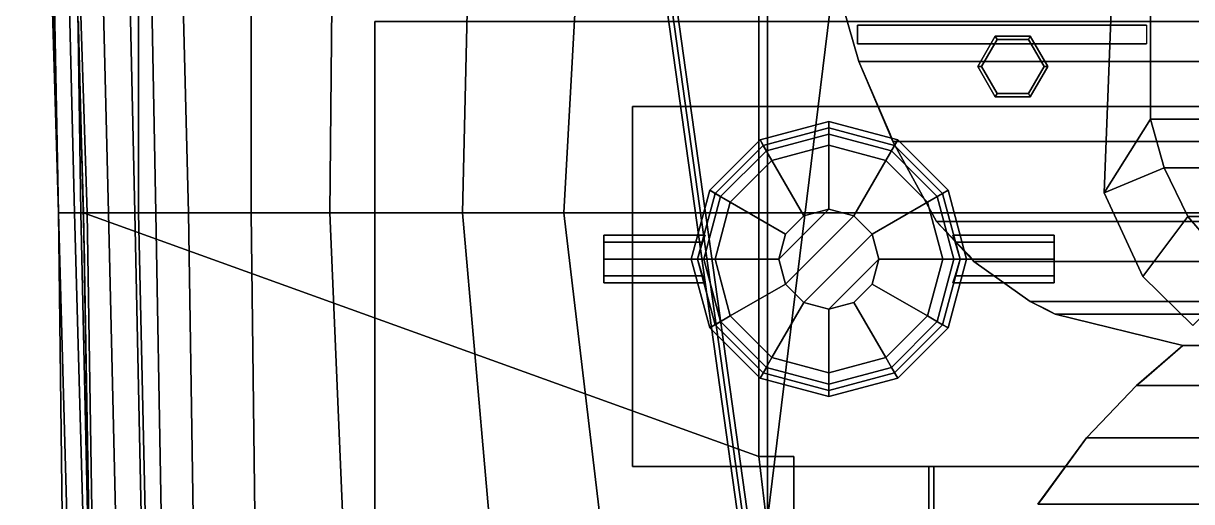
# Model space of a CAD drawing. Extents: x -12 to 12, y -95 to 93.
# Drawn here: x -11.34 to -2, y -0.96 to 2.86 of the extents above; entities that cross this region are included whole.
import ezdxf

# ---------------------------------------------------------------- set-up
doc = ezdxf.new("R2010")
doc.units = 0
doc.layers.get('0').update_dxf_attribs({"linetype": 'CONTINUOUS'})
doc.layers.add('RAILINGS', color=6, linetype='CONTINUOUS')
doc.layers.add('SUPERSCTUCTURE', color=3, linetype='CONTINUOUS')

msp = doc.modelspace()

# ---------------------------------------------------------------- linework, layer by layer
for points in [[(-3, 18.38, 22.18), (-5.5, -1.99, 28.81), (-5.5, -1.99, 28.75), (-3, 18.38, 22.13)], [(-3, 18.38, 22.13), (-5.5, -1.99, 28.75), (-5.5, -1.99, 28.81), (-3, 18.38, 22.18)], [(-11.34, 10.75, 5.5), (-11.13, 10.75, 4.57), (-10.83, 1.35, 4.57), (-11.06, 1.35, 5.35)], [(-11.31, 10.75, 5.78), (-11.34, 10.75, 5.5), (-11.06, 1.35, 5.35), (-11.06, 1.35, 5.84)], [(-11.13, 10.75, 5.97), (-11.31, 10.75, 5.78), (-11.06, 1.35, 5.84), (-10.86, 1.35, 6.1)], [(-11.16, 10.75, -0.83), (-11.24, 10.75, -1.6), (-11.06, 1.35, -1.4), (-10.93, 1.35, -0.83)], [(-11.24, 10.75, -2.57), (-11.02, 10.75, -3.54), (-10.88, 1.35, -3.54), (-11.06, 1.35, -2.66)], [(-11.24, 10.75, -1.6), (-11.24, 10.75, -2.57), (-11.06, 1.35, -2.66), (-11.06, 1.35, -1.4)], [(-10.89, 10.75, -0.06), (-11.16, 10.75, -0.83), (-10.93, 1.35, -0.83), (-10.66, 1.35, -0.06)], [(-11.13, 10.75, 4.57), (-10.26, 10.75, 1.01), (-10.02, 1.35, 1.09), (-10.83, 1.35, 4.57)], [(-11.02, 10.75, -3.54), (-10.42, 10.75, -4.79), (-10.42, 1.35, -4.49), (-10.88, 1.35, -3.54)], [(-10.66, 10.75, 0.39), (-10.89, 10.75, -0.06), (-10.66, 1.35, -0.06), (-10.45, 1.35, 0.39)], [(-10.46, 10.75, 0.7), (-10.66, 10.75, 0.39), (-10.45, 1.35, 0.39), (-10.28, 1.35, 0.7)], [(-10.26, 10.75, 1.01), (-10.46, 10.75, 0.7), (-10.28, 1.35, 0.7), (-10.02, 1.35, 1.09)], [(-10.42, 10.75, -4.79), (-9.52, 10.75, -5.72), (-9.52, 1.35, -5.6), (-10.42, 1.35, -4.49)], [(-9.52, 10.75, -5.72), (-8.8, 10.75, -6.21), (-8.89, 1.35, -6.21), (-9.52, 1.35, -5.6)], [(-8.8, 10.75, -6.21), (-7.61, 10.75, -6.73), (-7.83, 1.35, -6.73), (-8.89, 1.35, -6.21)], [(-7.61, 10.75, -6.73), (-6.5, 10.75, -6.98), (-7.02, 1.35, -6.98), (-7.83, 1.35, -6.73)], [(-6.5, 10.75, -6.98), (-5.39, 10.75, -7.11), (-5.39, 1.35, -7.11), (-7.02, 1.35, -6.98)], [(0, 1.35, -7.11), (-5.39, 1.35, -7.11), (-5.39, 10.75, -7.11), (0, 10.75, -7.11)], [(-2.33, 2.1, 20.54), (-2.33, 5.3, 20.54), (-2.56, 5.12, 20.54), (-2.7, 1.51, 20.54)], [(-2.33, 2.1, 22.5), (-2.33, 4.41, 23.79), (-2.33, 5.3, 20.54), (-2.33, 2.1, 20.54)], [(-2.7, 1.51, 20.54), (-2.56, 5.12, 20.54), (-2.56, 5.12, 8.77), (-2.7, 1.51, 8.77)], [(2.33, 4.41, 23.79), (-2.33, 4.41, 23.79), (-2.33, 2.1, 22.5), (2.33, 2.1, 22.5)], [(-4.66, 2.56, 16.64), (-4.95, 3.57, 16.64), (4.95, 3.57, 16.64), (4.66, 2.56, 16.64)], [(4.95, 3.57, 16.74), (-4.95, 3.57, 16.74), (-4.66, 2.56, 16.74), (4.66, 2.56, 16.74)], [(-4.66, 2.56, 16.74), (-4.95, 3.57, 16.74), (-4.95, 3.57, 16.64), (-4.66, 2.56, 16.64)], [(-8.53, -1.89, 8.67), (-8.53, 2.88, 8.67), (8.53, 2.88, 8.67), (8.53, -1.89, 8.67)], [(8.53, 2.88, 8.77), (-8.53, 2.88, 8.77), (-8.53, -1.89, 8.77), (8.53, -1.89, 8.77)], [(-8.53, -1.89, 8.77), (-8.53, 2.88, 8.77), (-8.53, 2.88, 8.67), (-8.53, -1.89, 8.67)], [(-2.36, 2.85, 16.64), (-2.36, 2.85, 13.17), (-4.67, 2.85, 16.18), (-4.67, 2.85, 16.64)], [(-4.67, 2.85, 16.18), (-2.36, 2.85, 13.17), (-2.36, 2.7, 13.17), (-4.67, 2.7, 16.18)], [(-4.67, 2.85, 16.64), (-4.67, 2.85, 16.18), (-4.67, 2.7, 16.18), (-4.67, 2.7, 16.64)], [(-3.68, 2.52, 16.82), (-3.555, 2.7365, 16.82), (-3.57, 2.7625, 16.79), (-3.71, 2.52, 16.79)], [(-3.57, 2.7625, 16.74), (-3.71, 2.52, 16.74), (-3.71, 2.52, 16.79), (-3.57, 2.7625, 16.79)], [(-3.555, 2.7365, 16.82), (-3.68, 2.52, 16.82), (-3.68, 2.52, 17.43), (-3.555, 2.7365, 17.43)], [(-3.555, 2.7365, 16.82), (-3.305, 2.7365, 16.82), (-3.29, 2.7625, 16.79), (-3.57, 2.7625, 16.79)], [(-3.29, 2.7625, 16.74), (-3.57, 2.7625, 16.74), (-3.57, 2.7625, 16.79), (-3.29, 2.7625, 16.79)], [(-3.305, 2.7365, 16.82), (-3.555, 2.7365, 16.82), (-3.555, 2.7365, 17.43), (-3.305, 2.7365, 17.43)], [(-3.305, 2.7365, 16.82), (-3.18, 2.52, 16.82), (-3.15, 2.52, 16.79), (-3.29, 2.7625, 16.79)], [(-3.18, 2.52, 16.82), (-3.305, 2.7365, 16.82), (-3.305, 2.7365, 17.43), (-3.18, 2.52, 17.43)], [(-3.15, 2.52, 16.74), (-3.29, 2.7625, 16.74), (-3.29, 2.7625, 16.79), (-3.15, 2.52, 16.79)], [(-4.67, 2.7, 16.18), (-2.36, 2.7, 13.17), (-2.36, 2.7, 16.64), (-4.67, 2.7, 16.64)], [(4.66, 2.56, 16.74), (-4.66, 2.56, 16.74), (-4.39, 1.92, 16.74), (4.39, 1.92, 16.74)], [(-4.39, 1.92, 16.64), (-4.66, 2.56, 16.64), (4.66, 2.56, 16.64), (4.39, 1.92, 16.64)], [(-4.39, 1.92, 16.74), (-4.66, 2.56, 16.74), (-4.66, 2.56, 16.64), (-4.39, 1.92, 16.64)], [(-3.555, 2.3035, 16.82), (-3.68, 2.52, 16.82), (-3.71, 2.52, 16.79), (-3.57, 2.2775, 16.79)], [(-3.71, 2.52, 16.74), (-3.57, 2.2775, 16.74), (-3.57, 2.2775, 16.79), (-3.71, 2.52, 16.79)], [(-3.68, 2.52, 16.82), (-3.555, 2.3035, 16.82), (-3.555, 2.3035, 17.43), (-3.68, 2.52, 17.43)], [(-3.305, 2.3035, 16.82), (-3.18, 2.52, 16.82), (-3.18, 2.52, 17.43), (-3.305, 2.3035, 17.43)], [(-3.18, 2.52, 16.82), (-3.305, 2.3035, 16.82), (-3.29, 2.2775, 16.79), (-3.15, 2.52, 16.79)], [(-3.29, 2.2775, 16.74), (-3.15, 2.52, 16.74), (-3.15, 2.52, 16.79), (-3.29, 2.2775, 16.79)], [(-3.305, 2.3035, 16.82), (-3.555, 2.3035, 16.82), (-3.57, 2.2775, 16.79), (-3.29, 2.2775, 16.79)], [(-3.57, 2.2775, 16.74), (-3.29, 2.2775, 16.74), (-3.29, 2.2775, 16.79), (-3.57, 2.2775, 16.79)], [(-3.555, 2.3035, 16.82), (-3.305, 2.3035, 16.82), (-3.305, 2.3035, 17.43), (-3.555, 2.3035, 17.43)], [(6.47, 2.2, 8.77), (-6.47, 2.2, 8.77), (-6.47, 2.2, 12.72), (6.47, 2.2, 12.72)], [(6.47, 2.2, 12.72), (-6.47, 2.2, 12.72), (-6.47, -0.68, 12.72), (6.47, -0.68, 12.72)], [(-6.47, -0.68, 12.72), (-6.47, 2.2, 12.72), (-6.47, 2.2, 8.77), (-6.47, -0.68, 8.77)], [(-4.9, 2.08, 13.28), (-5.45, 1.9326, 13.28), (-5.45, 1.9326, 13.43), (-4.9, 2.08, 13.43)], [(-4.9, 1.98, 13.28), (-5.4, 1.846, 13.28), (-5.45, 1.9326, 13.28), (-4.9, 2.08, 13.28)], [(-4.9, 2.08, 13.43), (-5.45, 1.9326, 13.43), (-5.425, 1.8893, 13.43), (-4.9, 2.03, 13.43)], [(-4.35, 1.9326, 13.28), (-4.9, 2.08, 13.28), (-4.9, 2.08, 13.43), (-4.35, 1.9326, 13.43)], [(-4.4, 1.846, 13.28), (-4.9, 1.98, 13.28), (-4.9, 2.08, 13.28), (-4.35, 1.9326, 13.28)], [(-4.35, 1.9326, 13.43), (-4.9, 2.08, 13.43), (-4.9, 2.03, 13.43), (-4.375, 1.8893, 13.43)], [(-2.22, 1.71, 20.54), (-2.33, 2.1, 20.54), (-2.7, 1.51, 20.54)], [(2.33, 2.1, 22.5), (-2.33, 2.1, 22.5), (-2.22, 1.71, 22.28), (2.22, 1.71, 22.28)], [(-2.22, 1.71, 22.28), (-2.33, 2.1, 22.5), (-2.33, 2.1, 20.54), (-2.22, 1.71, 20.54)], [(-4.9, 2.03, 15.33), (-5.425, 1.8893, 15.33), (-5.355, 1.7681, 15.53), (-4.9, 1.89, 15.53)], [(-4.9, 2.03, 13.43), (-5.425, 1.8893, 13.43), (-5.425, 1.8893, 15.33), (-4.9, 2.03, 15.33)], [(-4.9, 1.98, 12.72), (-5.4, 1.846, 12.72), (-5.4, 1.846, 13.28), (-4.9, 1.98, 13.28)], [(-4.375, 1.8893, 15.33), (-4.9, 2.03, 15.33), (-4.9, 1.89, 15.53), (-4.445, 1.7681, 15.53)], [(-4.375, 1.8893, 13.43), (-4.9, 2.03, 13.43), (-4.9, 2.03, 15.33), (-4.375, 1.8893, 15.33)], [(-4.4, 1.846, 12.72), (-4.9, 1.98, 12.72), (-4.9, 1.98, 13.28), (-4.4, 1.846, 13.28)], [(-5.45, 1.9326, 13.28), (-5.8526, 1.53, 13.28), (-5.8526, 1.53, 13.43), (-5.45, 1.9326, 13.43)], [(-5.4, 1.846, 13.28), (-5.766, 1.48, 13.28), (-5.8526, 1.53, 13.28), (-5.45, 1.9326, 13.28)], [(-5.45, 1.9326, 13.43), (-5.8526, 1.53, 13.43), (-5.8093, 1.505, 13.43), (-5.425, 1.8893, 13.43)], [(-5.425, 1.8893, 15.33), (-5.8093, 1.505, 15.33), (-5.6881, 1.435, 15.53), (-5.355, 1.7681, 15.53)], [(-5.425, 1.8893, 13.43), (-5.8093, 1.505, 13.43), (-5.8093, 1.505, 15.33), (-5.425, 1.8893, 15.33)], [(-4.9, 1.89, 15.53), (-5.355, 1.7681, 15.53), (-5.1, 1.3264, 15.67), (-4.9, 1.38, 15.67)], [(-4.445, 1.7681, 15.53), (-4.9, 1.89, 15.53), (-4.9, 1.38, 15.67), (-4.7, 1.3264, 15.67)], [(-3.9907, 1.505, 15.33), (-4.375, 1.8893, 15.33), (-4.445, 1.7681, 15.53), (-4.1119, 1.435, 15.53)], [(-4.034, 1.48, 13.28), (-4.4, 1.846, 13.28), (-4.35, 1.9326, 13.28), (-3.9474, 1.53, 13.28)], [(4.39, 1.92, 16.74), (-4.39, 1.92, 16.74), (-4.04, 1.28, 16.74), (4.04, 1.28, 16.74)], [(-4.04, 1.28, 16.64), (-4.39, 1.92, 16.64), (4.39, 1.92, 16.64), (4.04, 1.28, 16.64)], [(-4.04, 1.28, 16.74), (-4.39, 1.92, 16.74), (-4.39, 1.92, 16.64), (-4.04, 1.28, 16.64)], [(-3.9474, 1.53, 13.43), (-4.35, 1.9326, 13.43), (-4.375, 1.8893, 13.43), (-3.9907, 1.505, 13.43)], [(-3.9907, 1.505, 13.43), (-4.375, 1.8893, 13.43), (-4.375, 1.8893, 15.33), (-3.9907, 1.505, 15.33)], [(-3.9474, 1.53, 13.28), (-4.35, 1.9326, 13.28), (-4.35, 1.9326, 13.43), (-3.9474, 1.53, 13.43)], [(-5.4, 1.846, 12.72), (-5.766, 1.48, 12.72), (-5.766, 1.48, 13.28), (-5.4, 1.846, 13.28)], [(-4.034, 1.48, 12.72), (-4.4, 1.846, 12.72), (-4.4, 1.846, 13.28), (-4.034, 1.48, 13.28)], [(-5.355, 1.7681, 15.53), (-5.6881, 1.435, 15.53), (-5.2464, 1.18, 15.67), (-5.1, 1.3264, 15.67)], [(-4.1119, 1.435, 15.53), (-4.445, 1.7681, 15.53), (-4.7, 1.3264, 15.67), (-4.5536, 1.18, 15.67)], [(-2.03, 1.32, 20.54), (-2.22, 1.71, 20.54), (-2.7, 1.51, 20.54), (-2.39, 0.84, 20.54)], [(2.22, 1.71, 22.28), (-2.22, 1.71, 22.28), (-2.03, 1.32, 22.06), (2.03, 1.32, 22.06)], [(-2.03, 1.32, 22.06), (-2.22, 1.71, 22.28), (-2.22, 1.71, 20.54), (-2.03, 1.32, 20.54)], [(-5.8526, 1.53, 13.28), (-6, 0.98, 13.28), (-6, 0.98, 13.43), (-5.8526, 1.53, 13.43)], [(-5.766, 1.48, 13.28), (-5.9, 0.98, 13.28), (-6, 0.98, 13.28), (-5.8526, 1.53, 13.28)], [(-5.8526, 1.53, 13.43), (-6, 0.98, 13.43), (-5.95, 0.98, 13.43), (-5.8093, 1.505, 13.43)], [(-5.8093, 1.505, 15.33), (-5.95, 0.98, 15.33), (-5.81, 0.98, 15.53), (-5.6881, 1.435, 15.53)], [(-5.8093, 1.505, 13.43), (-5.95, 0.98, 13.43), (-5.95, 0.98, 15.33), (-5.8093, 1.505, 15.33)], [(-3.85, 0.98, 15.33), (-3.9907, 1.505, 15.33), (-4.1119, 1.435, 15.53), (-3.99, 0.98, 15.53)], [(-3.9, 0.98, 13.28), (-4.034, 1.48, 13.28), (-3.9474, 1.53, 13.28), (-3.8, 0.98, 13.28)], [(-3.8, 0.98, 13.43), (-3.9474, 1.53, 13.43), (-3.9907, 1.505, 13.43), (-3.85, 0.98, 13.43)], [(-3.85, 0.98, 13.43), (-3.9907, 1.505, 13.43), (-3.9907, 1.505, 15.33), (-3.85, 0.98, 15.33)], [(-3.8, 0.98, 13.28), (-3.9474, 1.53, 13.28), (-3.9474, 1.53, 13.43), (-3.8, 0.98, 13.43)], [(-2.39, 0.84, 20.54), (-2.7, 1.51, 20.54), (-2.7, 1.51, 12.72), (-2.39, 0.84, 12.72)], [(-5.766, 1.48, 12.72), (-5.9, 0.98, 12.72), (-5.9, 0.98, 13.28), (-5.766, 1.48, 13.28)], [(-5.6881, 1.435, 15.53), (-5.81, 0.98, 15.53), (-5.3, 0.98, 15.67), (-5.2464, 1.18, 15.67)], [(-3.99, 0.98, 15.53), (-4.1119, 1.435, 15.53), (-4.5536, 1.18, 15.67), (-4.5, 0.98, 15.67)], [(-3.9, 0.98, 12.72), (-4.034, 1.48, 12.72), (-4.034, 1.48, 13.28), (-3.9, 0.98, 13.28)], [(-11.06, 1.35, 5.35), (-10.83, 1.35, 4.57), (-10.69, -7.65, 4.67), (-10.95, -7.65, 5.44)], [(-11.06, 1.35, 5.84), (-11.06, 1.35, 5.35), (-10.95, -7.65, 5.44), (-10.95, -7.65, 5.84)], [(-10.86, 1.35, 6.1), (-11.06, 1.35, 5.84), (-10.95, -7.65, 5.84), (-10.71, -7.65, 6.12)], [(-10.93, 1.35, -0.83), (-11.06, 1.35, -1.4), (-10.81, -7.65, -1.69), (-10.68, -7.65, -0.83)], [(-11.06, 1.35, -2.66), (-10.88, 1.35, -3.54), (-10.68, -7.65, -3.06), (-10.81, -7.65, -2.16)], [(-11.06, 1.35, -1.4), (-11.06, 1.35, -2.66), (-10.81, -7.65, -2.16), (-10.81, -7.65, -1.69)], [(-10.66, 1.35, -0.06), (-10.93, 1.35, -0.83), (-10.68, -7.65, -0.83), (-10.45, -7.65, -0.06)], [(-10.88, 1.35, -3.54), (-10.42, 1.35, -4.49), (-10.22, -7.65, -4.25), (-10.68, -7.65, -3.06)], [(-10.83, 1.35, 4.57), (-10.02, 1.35, 1.09), (-9.88, -7.65, 1.16), (-10.69, -7.65, 4.67)], [(-10.45, 1.35, 0.39), (-10.66, 1.35, -0.06), (-10.45, -7.65, -0.06), (-10.26, -7.65, 0.39)], [(-10.28, 1.35, 0.7), (-10.45, 1.35, 0.39), (-10.26, -7.65, 0.39), (-10.12, -7.65, 0.7)], [(-10.42, 1.35, -4.49), (-9.52, 1.35, -5.6), (-9.41, -7.65, -5.3), (-10.22, -7.65, -4.25)], [(-10.02, 1.35, 1.09), (-10.28, 1.35, 0.7), (-10.12, -7.65, 0.7), (-9.88, -7.65, 1.16)], [(-9.52, 1.35, -5.6), (-8.89, 1.35, -6.21), (-8.51, -7.65, -6.11), (-9.41, -7.65, -5.3)], [(-8.89, 1.35, -6.21), (-7.83, 1.35, -6.73), (-7.04, -7.65, -6.73), (-8.51, -7.65, -6.11)], [(-7.83, 1.35, -6.73), (-7.02, 1.35, -6.98), (-5.95, -7.65, -6.98), (-7.04, -7.65, -6.73)], [(-7.02, 1.35, -6.98), (-5.39, 1.35, -7.11), (-5.39, -7.65, -7.06), (-5.95, -7.65, -6.98)], [(0, -7.65, -7.11), (-5.39, -7.65, -7.06), (-5.39, 1.35, -7.11), (0, 1.35, -7.11)], [(-5.2464, 0.78, 15.67), (-4.7, 1.3264, 15.67), (-4.9, 1.38, 15.67), (-5.3, 0.98, 15.67)], [(-5.3, 0.98, 15.67), (-4.9, 1.38, 15.67), (-5.1, 1.3264, 15.67), (-5.2464, 1.18, 15.67)], [(-5.1, 0.6336, 15.67), (-4.5536, 1.18, 15.67), (-4.7, 1.3264, 15.67), (-5.2464, 0.78, 15.67)], [(-1.61, 0.83, 20.54), (-2.03, 1.32, 20.54), (-2.39, 0.84, 20.54), (-1.99, 0.45, 20.54)], [(2.03, 1.32, 22.06), (-2.03, 1.32, 22.06), (-1.61, 0.83, 21.79), (1.61, 0.83, 21.79)], [(-1.61, 0.83, 21.79), (-2.03, 1.32, 22.06), (-2.03, 1.32, 20.54), (-1.61, 0.83, 20.54)], [(-3.74, 0.96, 16.64), (-4.04, 1.28, 16.64), (4.04, 1.28, 16.64), (3.74, 0.96, 16.64)], [(4.04, 1.28, 16.74), (-4.04, 1.28, 16.74), (-3.74, 0.96, 16.74), (3.74, 0.96, 16.74)], [(-3.74, 0.96, 16.74), (-4.04, 1.28, 16.74), (-4.04, 1.28, 16.64), (-3.74, 0.96, 16.64)], [(-5.89, 1.17, 14.5), (-5.91, 1.1144, 14.3656), (-6.7, 1.1144, 14.3656), (-6.7, 1.17, 14.5)], [(-5.91, 1.1144, 14.6344), (-5.89, 1.17, 14.5), (-6.7, 1.17, 14.5), (-6.7, 1.1144, 14.6344)], [(-6.7, 0.8456, 14.6344), (-6.7, 1.17, 14.5), (-6.7, 1.1144, 14.3656), (-6.7, 0.79, 14.5)], [(-6.7, 0.98, 14.69), (-6.7, 1.1144, 14.6344), (-6.7, 1.17, 14.5), (-6.7, 0.8456, 14.6344)], [(-4.9, 0.58, 15.67), (-4.5, 0.98, 15.67), (-4.5536, 1.18, 15.67), (-5.1, 0.6336, 15.67)], [(-3.91, 1.17, 14.5), (-3.89, 1.1144, 14.6344), (-3.1, 1.1144, 14.6344), (-3.1, 1.17, 14.5)], [(-3.89, 1.1144, 14.3656), (-3.91, 1.17, 14.5), (-3.1, 1.17, 14.5), (-3.1, 1.1144, 14.3656)], [(-3.1, 1.1144, 14.6344), (-3.1, 0.79, 14.5), (-3.1, 0.8456, 14.3656), (-3.1, 1.17, 14.5)], [(-3.1, 1.17, 14.5), (-3.1, 0.8456, 14.3656), (-3.1, 0.98, 14.31), (-3.1, 1.1144, 14.3656)], [(-5.91, 1.1144, 14.3656), (-5.95, 0.98, 14.31), (-6.7, 0.98, 14.31), (-6.7, 1.1144, 14.3656)], [(-5.95, 0.98, 14.69), (-5.91, 1.1144, 14.6344), (-6.7, 1.1144, 14.6344), (-6.7, 0.98, 14.69)], [(-6.7, 0.79, 14.5), (-6.7, 1.1144, 14.3656), (-6.7, 0.98, 14.31), (-6.7, 0.8456, 14.3656)], [(-3.89, 1.1144, 14.6344), (-3.85, 0.98, 14.69), (-3.1, 0.98, 14.69), (-3.1, 1.1144, 14.6344)], [(-3.85, 0.98, 14.31), (-3.89, 1.1144, 14.3656), (-3.1, 1.1144, 14.3656), (-3.1, 0.98, 14.31)], [(-3.1, 0.98, 14.69), (-3.1, 0.8456, 14.6344), (-3.1, 0.79, 14.5), (-3.1, 1.1144, 14.6344)], [(-5.95, 0.98, 14.31), (-5.91, 0.8456, 14.3656), (-6.7, 0.8456, 14.3656), (-6.7, 0.98, 14.31)], [(-5.91, 0.8456, 14.6344), (-5.95, 0.98, 14.69), (-6.7, 0.98, 14.69), (-6.7, 0.8456, 14.6344)], [(-6, 0.98, 13.28), (-5.8526, 0.43, 13.28), (-5.8526, 0.43, 13.43), (-6, 0.98, 13.43)], [(-5.9, 0.98, 13.28), (-5.766, 0.48, 13.28), (-5.8526, 0.43, 13.28), (-6, 0.98, 13.28)], [(-6, 0.98, 13.43), (-5.8526, 0.43, 13.43), (-5.8093, 0.455, 13.43), (-5.95, 0.98, 13.43)], [(-5.95, 0.98, 15.33), (-5.8093, 0.455, 15.33), (-5.6881, 0.525, 15.53), (-5.81, 0.98, 15.53)], [(-5.95, 0.98, 13.43), (-5.8093, 0.455, 13.43), (-5.8093, 0.455, 15.33), (-5.95, 0.98, 15.33)], [(-5.9, 0.98, 12.72), (-5.766, 0.48, 12.72), (-5.766, 0.48, 13.28), (-5.9, 0.98, 13.28)], [(-5.81, 0.98, 15.53), (-5.6881, 0.525, 15.53), (-5.2464, 0.78, 15.67), (-5.3, 0.98, 15.67)], [(-4.7, 0.6336, 15.67), (-4.5536, 0.78, 15.67), (-4.5, 0.98, 15.67), (-4.9, 0.58, 15.67)], [(-4.1119, 0.525, 15.53), (-3.99, 0.98, 15.53), (-4.5, 0.98, 15.67), (-4.5536, 0.78, 15.67)], [(-3.9907, 0.455, 15.33), (-3.85, 0.98, 15.33), (-3.99, 0.98, 15.53), (-4.1119, 0.525, 15.53)], [(-4.034, 0.48, 12.72), (-3.9, 0.98, 12.72), (-3.9, 0.98, 13.28), (-4.034, 0.48, 13.28)], [(-4.034, 0.48, 13.28), (-3.9, 0.98, 13.28), (-3.8, 0.98, 13.28), (-3.9474, 0.43, 13.28)], [(-3.9907, 0.455, 13.43), (-3.85, 0.98, 13.43), (-3.85, 0.98, 15.33), (-3.9907, 0.455, 15.33)], [(-3.9474, 0.43, 13.43), (-3.8, 0.98, 13.43), (-3.85, 0.98, 13.43), (-3.9907, 0.455, 13.43)], [(-3.9474, 0.43, 13.28), (-3.8, 0.98, 13.28), (-3.8, 0.98, 13.43), (-3.9474, 0.43, 13.43)], [(-3.85, 0.98, 14.69), (-3.89, 0.8456, 14.6344), (-3.1, 0.8456, 14.6344), (-3.1, 0.98, 14.69)], [(-3.89, 0.8456, 14.3656), (-3.85, 0.98, 14.31), (-3.1, 0.98, 14.31), (-3.1, 0.8456, 14.3656)], [(3.29, 0.64, 16.74), (3.74, 0.96, 16.74), (-3.74, 0.96, 16.74), (-3.29, 0.64, 16.74)], [(-3.74, 0.96, 16.64), (3.74, 0.96, 16.64), (3.29, 0.64, 16.64), (-3.29, 0.64, 16.64)], [(-3.29, 0.64, 16.74), (-3.74, 0.96, 16.74), (-3.74, 0.96, 16.64), (-3.29, 0.64, 16.64)], [(-5.91, 0.8456, 14.3656), (-5.89, 0.79, 14.5), (-6.7, 0.79, 14.5), (-6.7, 0.8456, 14.3656)], [(-5.89, 0.79, 14.5), (-5.91, 0.8456, 14.6344), (-6.7, 0.8456, 14.6344), (-6.7, 0.79, 14.5)], [(-3.89, 0.8456, 14.6344), (-3.91, 0.79, 14.5), (-3.1, 0.79, 14.5), (-3.1, 0.8456, 14.6344)], [(-3.91, 0.79, 14.5), (-3.89, 0.8456, 14.3656), (-3.1, 0.8456, 14.3656), (-3.1, 0.79, 14.5)], [(-5.6881, 0.525, 15.53), (-5.355, 0.1919, 15.53), (-5.1, 0.6336, 15.67), (-5.2464, 0.78, 15.67)], [(-4.445, 0.1919, 15.53), (-4.1119, 0.525, 15.53), (-4.5536, 0.78, 15.67), (-4.7, 0.6336, 15.67)], [(-1.99, 0.45, 20.54), (-2.39, 0.84, 20.54), (-2.39, 0.84, 12.72), (-1.99, 0.45, 12.72)], [(-5.355, 0.1919, 15.53), (-4.9, 0.07, 15.53), (-4.9, 0.58, 15.67), (-5.1, 0.6336, 15.67)], [(-4.9, 0.07, 15.53), (-4.445, 0.1919, 15.53), (-4.7, 0.6336, 15.67), (-4.9, 0.58, 15.67)], [(3.09, 0.54, 16.74), (3.29, 0.64, 16.74), (-3.29, 0.64, 16.74), (-3.09, 0.54, 16.74)], [(-3.29, 0.64, 16.64), (3.29, 0.64, 16.64), (3.09, 0.54, 16.64), (-3.09, 0.54, 16.64)], [(-3.09, 0.54, 16.74), (-3.29, 0.64, 16.74), (-3.29, 0.64, 16.64), (-3.09, 0.54, 16.64)], [(-5.766, 0.48, 13.28), (-5.4, 0.114, 13.28), (-5.45, 0.0274, 13.28), (-5.8526, 0.43, 13.28)], [(-5.8093, 0.455, 15.33), (-5.425, 0.0707, 15.33), (-5.355, 0.1919, 15.53), (-5.6881, 0.525, 15.53)], [(-5.766, 0.48, 12.72), (-5.4, 0.114, 12.72), (-5.4, 0.114, 13.28), (-5.766, 0.48, 13.28)], [(-4.375, 0.0707, 15.33), (-3.9907, 0.455, 15.33), (-4.1119, 0.525, 15.53), (-4.445, 0.1919, 15.53)], [(-4.4, 0.114, 12.72), (-4.034, 0.48, 12.72), (-4.034, 0.48, 13.28), (-4.4, 0.114, 13.28)], [(-4.4, 0.114, 13.28), (-4.034, 0.48, 13.28), (-3.9474, 0.43, 13.28), (-4.35, 0.0274, 13.28)], [(2.07, 0.29, 16.74), (3.09, 0.54, 16.74), (-3.09, 0.54, 16.74), (-2.07, 0.29, 16.74)], [(-3.09, 0.54, 16.64), (3.09, 0.54, 16.64), (2.07, 0.29, 16.64), (-2.07, 0.29, 16.64)], [(-2.07, 0.29, 16.74), (-3.09, 0.54, 16.74), (-3.09, 0.54, 16.64), (-2.07, 0.29, 16.64)], [(-5.8526, 0.43, 13.43), (-5.45, 0.0274, 13.43), (-5.425, 0.0707, 13.43), (-5.8093, 0.455, 13.43)], [(-5.8526, 0.43, 13.28), (-5.45, 0.0274, 13.28), (-5.45, 0.0274, 13.43), (-5.8526, 0.43, 13.43)], [(-5.8093, 0.455, 13.43), (-5.425, 0.0707, 13.43), (-5.425, 0.0707, 15.33), (-5.8093, 0.455, 15.33)], [(-4.375, 0.0707, 13.43), (-3.9907, 0.455, 13.43), (-3.9907, 0.455, 15.33), (-4.375, 0.0707, 15.33)], [(-4.35, 0.0274, 13.43), (-3.9474, 0.43, 13.43), (-3.9907, 0.455, 13.43), (-4.375, 0.0707, 13.43)], [(-4.35, 0.0274, 13.28), (-3.9474, 0.43, 13.28), (-3.9474, 0.43, 13.43), (-4.35, 0.0274, 13.43)], [(2.44, -0.03, 16.74), (2.07, 0.29, 16.74), (-2.07, 0.29, 16.74), (-2.44, -0.03, 16.74)], [(-2.07, 0.29, 16.64), (2.07, 0.29, 16.64), (2.44, -0.03, 16.64), (-2.44, -0.03, 16.64)], [(-2.44, -0.03, 16.74), (-2.07, 0.29, 16.74), (-2.07, 0.29, 16.64), (-2.44, -0.03, 16.64)], [(-5.425, 0.0707, 15.33), (-4.9, -0.07, 15.33), (-4.9, 0.07, 15.53), (-5.355, 0.1919, 15.53)], [(-4.9, -0.07, 15.33), (-4.375, 0.0707, 15.33), (-4.445, 0.1919, 15.53), (-4.9, 0.07, 15.53)], [(-5.4, 0.114, 13.28), (-4.9, -0.02, 13.28), (-4.9, -0.12, 13.28), (-5.45, 0.0274, 13.28)], [(-5.4, 0.114, 12.72), (-4.9, -0.02, 12.72), (-4.9, -0.02, 13.28), (-5.4, 0.114, 13.28)], [(-4.9, -0.02, 12.72), (-4.4, 0.114, 12.72), (-4.4, 0.114, 13.28), (-4.9, -0.02, 13.28)], [(-4.9, -0.02, 13.28), (-4.4, 0.114, 13.28), (-4.35, 0.0274, 13.28), (-4.9, -0.12, 13.28)], [(-5.45, 0.0274, 13.43), (-4.9, -0.12, 13.43), (-4.9, -0.07, 13.43), (-5.425, 0.0707, 13.43)], [(-5.45, 0.0274, 13.28), (-4.9, -0.12, 13.28), (-4.9, -0.12, 13.43), (-5.45, 0.0274, 13.43)], [(-5.425, 0.0707, 13.43), (-4.9, -0.07, 13.43), (-4.9, -0.07, 15.33), (-5.425, 0.0707, 15.33)], [(-4.9, -0.07, 13.43), (-4.375, 0.0707, 13.43), (-4.375, 0.0707, 15.33), (-4.9, -0.07, 15.33)], [(-4.9, -0.12, 13.43), (-4.35, 0.0274, 13.43), (-4.375, 0.0707, 13.43), (-4.9, -0.07, 13.43)], [(-4.9, -0.12, 13.28), (-4.35, 0.0274, 13.28), (-4.35, 0.0274, 13.43), (-4.9, -0.12, 13.43)], [(2.84, -0.45, 16.74), (2.44, -0.03, 16.74), (-2.44, -0.03, 16.74), (-2.84, -0.45, 16.74)], [(-2.44, -0.03, 16.64), (2.44, -0.03, 16.64), (2.84, -0.45, 16.64), (-2.84, -0.45, 16.64)], [(-2.84, -0.45, 16.74), (-2.44, -0.03, 16.74), (-2.44, -0.03, 16.64), (-2.84, -0.45, 16.64)], [(3.23, -0.98, 16.74), (2.84, -0.45, 16.74), (-2.84, -0.45, 16.74), (-3.23, -0.98, 16.74)], [(-2.84, -0.45, 16.64), (2.84, -0.45, 16.64), (3.23, -0.98, 16.64), (-3.23, -0.98, 16.64)], [(-3.23, -0.98, 16.74), (-2.84, -0.45, 16.74), (-2.84, -0.45, 16.64), (-3.23, -0.98, 16.64)], [(6.47, -0.68, 12.72), (-6.47, -0.68, 12.72), (-6.47, -0.68, 8.77), (6.47, -0.68, 8.77)], [(-4.1, -5.17, 10.6), (-4.1, -0.68, 10.6), (4.1, -0.68, 10.6), (4.1, -5.17, 10.6)], [(-4.1, -5.17, 11.96), (-4.06, -5.15, 11.96), (-4.06, -0.68, 11.96), (-4.1, -0.68, 11.96)], [(-4.1, -0.68, 11.96), (-4.1, -0.68, 10.6), (-4.1, -5.17, 10.6), (-4.1, -5.17, 11.96)], [(4.06, -5.15, 10.7), (4.06, -0.68, 10.7), (-4.06, -0.68, 10.7), (-4.06, -5.15, 10.7)], [(-4.06, -5.15, 11.96), (-4.06, -5.15, 10.7), (-4.06, -0.68, 10.7), (-4.06, -0.68, 11.96)]]:
    msp.add_3dface(points)
at = {"color": 2}
for points in [[(-5.46, -1.99, 28.74), (-5.5, -1.99, 28.78), (-8, 15.91, 23.94), (-7.96, 15.91, 23.9)], [(-5.5, -1.99, 28.78), (-5.46, -1.99, 28.82), (-7.96, 15.91, 23.98), (-8, 15.91, 23.94)], [(-5.42, -1.99, 28.78), (-5.46, -1.99, 28.74), (-7.96, 15.91, 23.9), (-7.92, 15.91, 23.94)], [(-5.46, -1.99, 28.82), (-5.42, -1.99, 28.78), (-7.92, 15.91, 23.94), (-7.96, 15.91, 23.98)]]:
    msp.add_3dface(points, dxfattribs=at)
at = {"layer": 'RAILINGS'}
for points in [[(-4.66, 2.56, 17.35), (-4.66, 2.56, 17.4), (-4.95, 3.57, 17.4), (-4.95, 3.57, 17.35)], [(-4.95, 3.57, 17.35), (-4.95, 3.57, 17.4), (-4.66, 2.56, 17.4), (-4.66, 2.56, 17.35)], [(-4.66, 2.56, 17.87), (-4.66, 2.56, 17.92), (-4.95, 3.57, 17.92), (-4.95, 3.57, 17.87)], [(-4.95, 3.57, 17.87), (-4.95, 3.57, 17.92), (-4.66, 2.56, 17.92), (-4.66, 2.56, 17.87)], [(-10.9, 2.83, 6.07), (-10.9, 2.88, 6.07), (-10.9, 2.88, 7.25), (-10.9, 2.83, 7.25)], [(-10.9, 2.83, 7.25), (-10.9, 2.88, 7.25), (-10.9, 2.88, 6.07), (-10.9, 2.83, 6.07)], [(-10.9, 2.83, 6.68), (-10.9, 2.83, 6.73), (-10.85, 0.97, 6.76), (-10.85, 0.97, 6.71)], [(-10.85, 0.97, 6.71), (-10.85, 0.97, 6.76), (-10.9, 2.83, 6.73), (-10.9, 2.83, 6.68)], [(-10.85, 0.97, 7.23), (-10.85, 0.97, 7.28), (-10.9, 2.83, 7.25), (-10.9, 2.83, 7.2)], [(-10.9, 2.83, 7.2), (-10.9, 2.83, 7.25), (-10.85, 0.97, 7.28), (-10.85, 0.97, 7.23)], [(-8.53, 1.9, 9.38), (-8.53, 1.9, 9.43), (-8.53, 2.88, 9.43), (-8.53, 2.88, 9.38)], [(-8.53, 2.88, 9.38), (-8.53, 2.88, 9.43), (-8.53, 1.9, 9.43), (-8.53, 1.9, 9.38)], [(-8.53, 2.88, 9.9), (-8.53, 2.88, 9.95), (-8.53, 1.9, 9.95), (-8.53, 1.9, 9.9)], [(-8.53, 1.9, 9.9), (-8.53, 1.9, 9.95), (-8.53, 2.88, 9.95), (-8.53, 2.88, 9.9)], [(-4.66, 2.56, 17.35), (-4.66, 2.56, 17.4), (-4.41, 1.98, 17.4), (-4.41, 1.98, 17.35)], [(-4.41, 1.98, 17.35), (-4.41, 1.98, 17.4), (-4.66, 2.56, 17.4), (-4.66, 2.56, 17.35)], [(-4.66, 2.56, 17.87), (-4.66, 2.56, 17.92), (-4.41, 1.98, 17.92), (-4.41, 1.98, 17.87)], [(-4.41, 1.98, 17.87), (-4.41, 1.98, 17.92), (-4.66, 2.56, 17.92), (-4.66, 2.56, 17.87)], [(-4.41, 1.98, 16.74), (-4.39, 1.92, 16.74), (-4.39, 1.92, 17.92), (-4.41, 1.98, 17.92)], [(-4.41, 1.98, 17.92), (-4.39, 1.92, 17.92), (-4.39, 1.92, 16.74), (-4.41, 1.98, 16.74)], [(-8.53, 1.85, 9.95), (-8.53, 1.9, 9.95), (-8.53, 1.9, 8.77), (-8.53, 1.85, 8.77)], [(-8.53, 1.85, 8.77), (-8.53, 1.9, 8.77), (-8.53, 1.9, 9.95), (-8.53, 1.85, 9.95)], [(-4.39, 1.92, 17.35), (-4.39, 1.92, 17.4), (-4.04, 1.28, 17.4), (-4.04, 1.28, 17.35)], [(-4.04, 1.28, 17.35), (-4.04, 1.28, 17.4), (-4.39, 1.92, 17.4), (-4.39, 1.92, 17.35)], [(-4.39, 1.92, 17.87), (-4.39, 1.92, 17.92), (-4.04, 1.28, 17.92), (-4.04, 1.28, 17.87)], [(-4.04, 1.28, 17.87), (-4.04, 1.28, 17.92), (-4.39, 1.92, 17.92), (-4.39, 1.92, 17.87)], [(-8.53, 1.85, 9.38), (-8.53, 1.85, 9.43), (-8.53, 0.1, 9.43), (-8.53, 0.1, 9.38)], [(-8.53, 0.1, 9.38), (-8.53, 0.1, 9.43), (-8.53, 1.85, 9.43), (-8.53, 1.85, 9.38)], [(-8.53, 0.1, 9.9), (-8.53, 0.1, 9.95), (-8.53, 1.85, 9.95), (-8.53, 1.85, 9.9)], [(-8.53, 1.85, 9.9), (-8.53, 1.85, 9.95), (-8.53, 0.1, 9.95), (-8.53, 0.1, 9.9)], [(-3.78, 1.01, 17.35), (-3.78, 1.01, 17.4), (-4.04, 1.28, 17.4), (-4.04, 1.28, 17.35)], [(-4.04, 1.28, 17.35), (-4.04, 1.28, 17.4), (-3.78, 1.01, 17.4), (-3.78, 1.01, 17.35)], [(-4.04, 1.28, 17.87), (-4.04, 1.28, 17.92), (-3.78, 1.01, 17.92), (-3.78, 1.01, 17.87)], [(-3.78, 1.01, 17.87), (-3.78, 1.01, 17.92), (-4.04, 1.28, 17.92), (-4.04, 1.28, 17.87)], [(-10.85, 0.92, 7.28), (-10.85, 0.97, 7.28), (-10.85, 0.97, 6.1), (-10.85, 0.92, 6.1)], [(-10.85, 0.92, 6.1), (-10.85, 0.97, 6.1), (-10.85, 0.97, 7.28), (-10.85, 0.92, 7.28)], [(-3.78, 1.01, 17.92), (-3.74, 0.96, 17.92), (-3.74, 0.96, 16.74), (-3.78, 1.01, 16.74)], [(-3.78, 1.01, 16.74), (-3.74, 0.96, 16.74), (-3.74, 0.96, 17.92), (-3.78, 1.01, 17.92)], [(-3.74, 0.96, 17.35), (-3.74, 0.96, 17.4), (-3.29, 0.64, 17.4), (-3.29, 0.64, 17.35)], [(-3.29, 0.64, 17.35), (-3.29, 0.64, 17.4), (-3.74, 0.96, 17.4), (-3.74, 0.96, 17.35)], [(-3.74, 0.96, 17.87), (-3.74, 0.96, 17.92), (-3.29, 0.64, 17.92), (-3.29, 0.64, 17.87)], [(-3.29, 0.64, 17.87), (-3.29, 0.64, 17.92), (-3.74, 0.96, 17.92), (-3.74, 0.96, 17.87)], [(-10.82, -0.94, 6.71), (-10.82, -0.94, 6.76), (-10.85, 0.92, 6.76), (-10.85, 0.92, 6.71)], [(-10.85, 0.92, 6.71), (-10.85, 0.92, 6.76), (-10.82, -0.94, 6.76), (-10.82, -0.94, 6.71)], [(-10.85, 0.92, 7.23), (-10.85, 0.92, 7.28), (-10.82, -0.94, 7.28), (-10.82, -0.94, 7.23)], [(-10.82, -0.94, 7.23), (-10.82, -0.94, 7.28), (-10.85, 0.92, 7.28), (-10.85, 0.92, 7.23)], [(-3.29, 0.64, 17.35), (-3.29, 0.64, 17.4), (-3.15, 0.57, 17.4), (-3.15, 0.57, 17.35)], [(-3.15, 0.57, 17.35), (-3.15, 0.57, 17.4), (-3.29, 0.64, 17.4), (-3.29, 0.64, 17.35)], [(-3.29, 0.64, 17.87), (-3.29, 0.64, 17.92), (-3.15, 0.57, 17.92), (-3.15, 0.57, 17.87)], [(-3.15, 0.57, 17.87), (-3.15, 0.57, 17.92), (-3.29, 0.64, 17.92), (-3.29, 0.64, 17.87)], [(-3.15, 0.57, 17.92), (-3.09, 0.54, 17.92), (-3.09, 0.54, 16.74), (-3.15, 0.57, 16.74)], [(-3.15, 0.57, 16.74), (-3.09, 0.54, 16.74), (-3.09, 0.54, 17.92), (-3.15, 0.57, 17.92)], [(-3.09, 0.54, 17.35), (-3.09, 0.54, 17.4), (-2.07, 0.29, 17.4), (-2.07, 0.29, 17.35)], [(-2.07, 0.29, 17.35), (-2.07, 0.29, 17.4), (-3.09, 0.54, 17.4), (-3.09, 0.54, 17.35)], [(-2.07, 0.29, 17.87), (-2.07, 0.29, 17.92), (-3.09, 0.54, 17.92), (-3.09, 0.54, 17.87)], [(-3.09, 0.54, 17.87), (-3.09, 0.54, 17.92), (-2.07, 0.29, 17.92), (-2.07, 0.29, 17.87)], [(-2.38, 0.02, 17.35), (-2.38, 0.02, 17.4), (-2.07, 0.29, 17.4), (-2.07, 0.29, 17.35)], [(-2.07, 0.29, 17.35), (-2.07, 0.29, 17.4), (-2.38, 0.02, 17.4), (-2.38, 0.02, 17.35)], [(-2.38, 0.02, 17.87), (-2.38, 0.02, 17.92), (-2.07, 0.29, 17.92), (-2.07, 0.29, 17.87)], [(-2.07, 0.29, 17.87), (-2.07, 0.29, 17.92), (-2.38, 0.02, 17.92), (-2.38, 0.02, 17.87)], [(-8.53, 0.05, 8.77), (-8.53, 0.1, 8.77), (-8.53, 0.1, 9.95), (-8.53, 0.05, 9.95)], [(-8.53, 0.05, 9.95), (-8.53, 0.1, 9.95), (-8.53, 0.1, 8.77), (-8.53, 0.05, 8.77)], [(-8.53, -1.84, 9.38), (-8.53, -1.84, 9.43), (-8.53, 0.05, 9.43), (-8.53, 0.05, 9.38)], [(-8.53, 0.05, 9.38), (-8.53, 0.05, 9.43), (-8.53, -1.84, 9.43), (-8.53, -1.84, 9.38)], [(-8.53, 0.05, 9.9), (-8.53, 0.05, 9.95), (-8.53, -1.84, 9.95), (-8.53, -1.84, 9.9)], [(-8.53, -1.84, 9.9), (-8.53, -1.84, 9.95), (-8.53, 0.05, 9.95), (-8.53, 0.05, 9.9)], [(-2.44, -0.03, 16.74), (-2.38, 0.02, 16.74), (-2.38, 0.02, 17.92), (-2.44, -0.03, 17.92)], [(-2.44, -0.03, 17.92), (-2.38, 0.02, 17.92), (-2.38, 0.02, 16.74), (-2.44, -0.03, 16.74)], [(-2.84, -0.45, 17.35), (-2.84, -0.45, 17.4), (-2.44, -0.03, 17.4), (-2.44, -0.03, 17.35)], [(-2.44, -0.03, 17.35), (-2.44, -0.03, 17.4), (-2.84, -0.45, 17.4), (-2.84, -0.45, 17.35)], [(-2.84, -0.45, 17.87), (-2.84, -0.45, 17.92), (-2.44, -0.03, 17.92), (-2.44, -0.03, 17.87)], [(-2.44, -0.03, 17.87), (-2.44, -0.03, 17.92), (-2.84, -0.45, 17.92), (-2.84, -0.45, 17.87)], [(-2.84, -0.45, 17.35), (-2.84, -0.45, 17.4), (-3.19, -0.93, 17.4), (-3.19, -0.93, 17.35)], [(-3.19, -0.93, 17.35), (-3.19, -0.93, 17.4), (-2.84, -0.45, 17.4), (-2.84, -0.45, 17.35)], [(-2.84, -0.45, 17.87), (-2.84, -0.45, 17.92), (-3.19, -0.93, 17.92), (-3.19, -0.93, 17.87)], [(-3.19, -0.93, 17.87), (-3.19, -0.93, 17.92), (-2.84, -0.45, 17.92), (-2.84, -0.45, 17.87)], [(-3.23, -0.98, 17.92), (-3.19, -0.93, 17.92), (-3.19, -0.93, 16.74), (-3.23, -0.98, 16.74)], [(-3.23, -0.98, 16.74), (-3.19, -0.93, 16.74), (-3.19, -0.93, 17.92), (-3.23, -0.98, 17.92)], [(-10.82, -0.99, 6.1), (-10.82, -0.94, 6.1), (-10.82, -0.94, 7.28), (-10.82, -0.99, 7.28)], [(-10.82, -0.99, 7.28), (-10.82, -0.94, 7.28), (-10.82, -0.94, 6.1), (-10.82, -0.99, 6.1)]]:
    msp.add_3dface(points, dxfattribs=at)
at = {"layer": 'SUPERSCTUCTURE'}
for points in [[(-5.46, 8.84, 5.99), (-11.13, 10.75, 5.97), (-10.86, 1.35, 6.1), (-5.46, -0.6, 6.09)], [(-5.46, 8.84, 8.67), (-5.46, 8.84, 5.99), (-5.46, -0.6, 6.09), (-5.46, -0.6, 8.67)], [(-5.46, -0.6, 6.09), (-10.86, 1.35, 6.1), (-10.71, -7.65, 6.12), (-5.18, -2.95, 6.11)], [(-5.18, -0.6, 6.09), (-5.46, -0.6, 6.09), (-5.18, -2.95, 6.11)], [(-5.46, -0.6, 6.09), (-5.18, -0.6, 6.09), (-5.18, -0.6, 8.67), (-5.46, -0.6, 8.67)], [(-5.18, -0.6, 8.67), (-5.18, -0.6, 6.09), (-5.18, -2.95, 6.11), (-5.18, -2.95, 8.67)]]:
    msp.add_3dface(points, dxfattribs=at)

doc.saveas('drawing.dxf')
